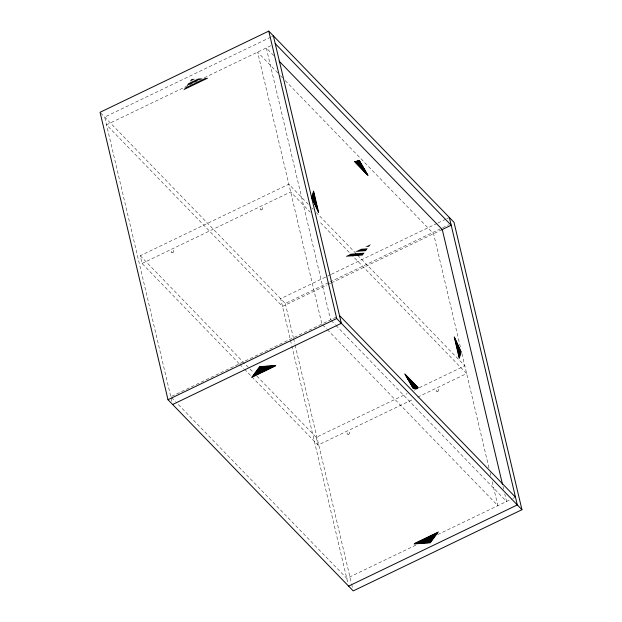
<?xml version="1.0" encoding="UTF-8"?>
<svg xmlns="http://www.w3.org/2000/svg" width="622" height="622" viewBox="0 0 622 622"><rect width="100%" height="100%" fill="white"/><g stroke="black" fill="none" stroke-linecap="round" stroke-linejoin="round"><path stroke-width="0.47" stroke-dasharray="3.11 2.33" d="M183.708 90.058L191.693 79.204M184.547 89.654L192.26 79.165M185.387 89.249L192.836 79.118M186.227 88.845L193.411 79.08M187.066 88.441L193.986 79.033M187.906 88.036L194.562 78.994M188.754 87.632L195.137 78.947M189.593 87.228L195.712 78.908M190.433 86.823L196.288 78.862M191.273 86.411L196.863 78.823M192.112 86.007L197.438 78.776M192.952 85.603L198.014 78.73M193.8 85.198L198.589 78.691M194.639 84.794L199.164 78.644M195.479 84.39L199.74 78.605M196.319 83.986L200.315 78.559M197.158 83.581L200.89 78.52M197.998 83.177L201.458 78.473M198.846 82.773L202.033 78.434M199.685 82.368L202.609 78.388M200.525 81.964L203.184 78.349M201.365 81.56L203.759 78.302M202.204 81.155L204.335 78.263M203.044 80.751L204.91 78.216M203.892 80.347L205.485 78.17M204.731 79.943L206.061 78.131M205.571 79.53L206.636 78.084M206.411 79.126L207.212 78.045M207.25 78.722L207.787 77.999M346.267 256.567L346.804 255.844M346.843 256.528L347.644 255.44M347.418 256.482L348.483 255.036M347.993 256.443L349.323 254.631M348.569 256.396L350.163 254.227M349.144 256.357L351.01 253.823M349.719 256.311L351.85 253.418M350.295 256.264L352.69 253.014M350.87 256.225L353.529 252.61M351.446 256.178L354.369 252.205M352.021 256.14L355.209 251.801M352.596 256.093L356.056 251.397M353.172 256.054L356.896 250.993M353.739 256.007L357.736 250.58M354.315 255.969L358.575 250.176M354.89 255.922L359.415 249.772M355.465 255.883L360.255 249.368M356.041 255.836L361.102 248.963M356.616 255.797L361.942 248.559M357.191 255.751L362.781 248.155M357.767 255.704L363.621 247.75M358.342 255.665L364.461 247.346M358.917 255.619L365.301 246.942M359.493 255.58L366.148 246.537M360.068 255.533L366.988 246.133M360.643 255.494L367.827 245.729M361.219 255.448L368.667 245.325M361.794 255.409L369.507 244.92M362.369 255.362L370.347 244.516M270.772 37.141L104.69 117.076L172.022 401.921M271.651 36.721L273.392 35.882M270.858 45.725L106.517 124.812L282.489 306.428L327.071 284.977M239.143 363.668L142.057 263.464L140.23 255.728L288.841 184.205L308.388 204.381M142.057 263.464L290.668 191.941L310.222 212.118M330.484 274.714L280.662 298.692L290.272 339.348M331.355 274.294L437.126 223.391M438.005 222.964L445.865 219.177M446.744 218.757L449.364 217.498M100.717 112.979L285.288 303.474L328.999 282.435M329.87 282.015L441.76 228.165M442.631 227.745L448.75 224.799M327.942 284.557L330.562 283.29M331.44 282.87L442.265 229.534M171.68 396.346L336.891 316.831M256.87 376.108L316.201 437.344L407.115 393.586M414.104 390.219L418.474 388.12M419.352 387.7L464.805 365.822L316.481 212.732M251.957 376.885L318.029 445.08L412.44 399.643M417.681 397.116L466.64 373.558L318.985 221.168M415.83 545.144L346.773 578.382L176.197 402.333M437.686 534.632L511.984 498.875M512.862 498.447L515.482 497.188M273.711 55.568L266.294 47.917L330.577 319.871M277.84 72.968L257.609 52.093L321.901 324.046M280.53 75.752L282.559 77.843M285.249 80.627L433.581 233.716L460.591 347.97M311.762 207.865L313.107 209.256M331.254 320.563L335.297 324.738M335.973 325.438L506.549 501.487L504.761 493.93M322.569 324.746L326.62 328.921M327.289 329.613L497.864 505.663L491.839 480.168M140.23 255.728L253.496 372.625M239.82 364.36L243.863 368.535M244.539 369.235L251.28 376.193M171.478 397.458L175.528 401.633M502.98 486.381L503.649 489.211M461.928 353.638L489.164 468.84M490.05 472.619L490.727 475.449M285.288 303.474L293.335 337.505M293.561 338.454L294.898 344.129M295.123 345.07L351.446 583.335M351.671 584.283L352.565 588.062M316.201 437.344L318.029 445.08M290.49 340.296L291.609 345.023M291.835 345.964L347.993 583.545M348.304 434.405A1.431 1.065 -44.1 0 0 349.502 432.321A1.431 1.065 -44.1 0 0 347.309 432.826A1.431 1.065 -44.1 0 0 348.304 434.405M437.375 391.541A1.431 1.065 -44.1 0 0 438.572 389.458A1.431 1.065 -44.1 0 0 436.38 389.963A1.431 1.065 -44.1 0 0 437.375 391.541M261.403 209.925A1.431 1.065 -44.1 0 0 262.601 207.841A1.431 1.065 -44.1 0 0 260.408 208.339A1.431 1.065 -44.1 0 0 261.403 209.925M172.333 252.789A1.431 1.065 -44.1 0 0 173.538 250.705A1.431 1.065 -44.1 0 0 171.345 251.21A1.431 1.065 -44.1 0 0 172.333 252.789"/><path stroke-width="0.93" d="M311.669 197.547L313.643 191.086M311.91 198.084L313.815 191.833M312.151 198.612L313.993 192.587M312.399 199.149L314.172 193.333M312.641 199.685L314.351 194.08M312.882 200.222L314.53 194.834M313.123 200.75L314.701 195.58M313.371 201.287L314.88 196.334M313.612 201.823L315.059 197.081M313.853 202.352L315.237 197.827M314.094 202.889L315.416 198.581M314.343 203.425L315.587 199.328M314.584 203.954L315.766 200.082M314.825 204.49L315.945 200.828M315.066 205.027L316.124 201.575M315.315 205.555L316.295 202.329M315.556 206.092L316.474 203.075M315.797 206.628L316.652 203.829M316.038 207.165L316.831 204.576M316.287 207.694L317.01 205.322M316.528 208.23L317.181 206.076M316.769 208.767L317.36 206.823M317.01 209.295L317.539 207.577M317.259 209.832L317.718 208.323M317.5 210.368L317.896 209.07M317.741 210.897L318.067 209.824M317.982 211.433L318.246 210.57M318.231 211.97L318.425 211.325M318.472 212.499L318.604 212.071M454.239 337.334L454.371 336.899M454.418 338.08L454.612 337.435M454.596 338.834L454.861 337.971M454.775 339.581L455.102 338.508M454.946 340.327L455.343 339.037M455.125 341.081L455.584 339.573M455.304 341.828L455.833 340.11M455.483 342.582L456.074 340.638M455.662 343.328L456.315 341.175M455.833 344.075L456.556 341.711M456.012 344.829L456.805 342.24M456.19 345.575L457.046 342.776M456.369 346.33L457.287 343.313M456.548 347.076L457.528 343.842M456.719 347.822L457.776 344.378M456.898 348.577L458.017 344.915M457.077 349.323L458.258 345.443M457.256 350.077L458.5 345.98M457.427 350.824L458.748 346.516M457.605 351.57L458.989 347.053M457.784 352.324L459.23 347.581M457.963 353.071L459.471 348.118M458.142 353.825L459.72 348.654M458.313 354.571L459.961 349.183M458.492 355.317L460.202 349.719M458.671 356.072L460.443 350.256M458.849 356.818L460.692 350.785M459.028 357.572L460.933 351.321M459.199 358.319L461.174 351.858M251.653 377.484L259.631 366.638M252.493 377.08L260.206 366.591M253.333 376.675L260.781 366.552M254.173 376.271L261.357 366.506M255.012 375.867L261.932 366.467M255.852 375.463L262.507 366.42M256.699 375.058L263.083 366.381M257.539 374.654L263.658 366.335M258.379 374.25L264.233 366.296M259.218 373.845L264.809 366.249M260.058 373.441L265.384 366.202M260.898 373.037L265.959 366.164M261.745 372.632L266.535 366.117M262.585 372.228L267.11 366.078M263.425 371.824L267.685 366.031M264.264 371.42L268.261 365.993M265.104 371.007L268.828 365.946M265.944 370.603L269.404 365.907M266.791 370.199L269.979 365.86M267.631 369.795L270.554 365.822M268.471 369.39L271.13 365.775M269.31 368.986L271.705 365.736M270.15 368.582L272.28 365.689M270.99 368.177L272.856 365.643M271.837 367.773L273.431 365.604M272.677 367.369L274.007 365.557M273.517 366.964L274.582 365.518M274.356 366.56L275.157 365.472M275.196 366.156L275.733 365.433M414.213 544.001L414.75 543.278M414.788 543.955L415.589 542.874M415.364 543.916L416.429 542.47M415.939 543.869L417.269 542.057M416.515 543.83L418.108 541.653M417.09 543.784L418.956 541.249M417.665 543.737L419.796 540.845M418.241 543.698L420.635 540.44M418.816 543.651L421.475 540.036M419.391 543.612L422.315 539.632M419.967 543.566L423.154 539.227M420.542 543.527L424.002 538.823M421.11 543.48L424.842 538.419M421.685 543.441L425.681 538.014M422.26 543.395L426.521 537.61M422.836 543.356L427.361 537.206M423.411 543.309L428.2 536.802M423.986 543.27L429.048 536.397M424.562 543.224L429.888 535.993M425.137 543.177L430.727 535.589M425.712 543.138L431.567 535.177M426.288 543.092L432.407 534.772M426.863 543.053L433.246 534.368M427.438 543.006L434.094 533.964M428.014 542.967L434.933 533.559M428.589 542.92L435.773 533.155M429.164 542.882L436.613 532.751M429.74 542.835L437.453 532.346M430.307 542.796L438.292 531.942M268.766 31.1L100.056 112.294L168.002 399.721L353.234 590.9L521.944 509.706L453.998 222.279L268.766 31.1L336.712 318.526L521.944 509.706M441.581 229.868L451.191 225.234L275.227 43.618M168.002 399.721L336.712 318.526M172.636 404.502L341.338 323.308L273.392 35.882M348.608 586.118L517.31 504.924L449.364 217.498M279.107 61.135L442.265 229.534L502.529 484.491M339.511 315.572L515.482 497.188M359.508 160.834L368.061 175.521M359.345 160.865L367.61 175.054M359.182 160.888L367.167 174.595M359.018 160.911L366.716 174.129M358.855 160.942L366.265 173.662M358.692 160.966L365.822 173.204M358.529 160.997L365.371 172.737M358.365 161.02L364.92 172.278M358.202 161.051L364.476 171.812M358.039 161.075L364.025 171.353M357.875 161.098L363.575 170.887M357.712 161.129L363.131 170.428M357.549 161.152L362.68 169.962M357.386 161.184L362.229 169.503M357.222 161.207L361.786 169.036M357.059 161.23L361.335 168.578M356.896 161.261L360.884 168.111M356.733 161.285L360.433 167.645M356.569 161.316L359.99 167.186M356.406 161.339L359.539 166.719M356.243 161.362L359.088 166.261M356.079 161.393L358.645 165.794M355.916 161.417L358.194 165.335M355.753 161.448L357.743 164.869M355.59 161.471L357.3 164.41M355.426 161.495L356.849 163.944M355.263 161.526L356.398 163.485M355.1 161.549L355.955 163.018M354.937 161.58L355.504 162.56M354.773 161.603L355.053 162.093M417.79 387.312L418.07 387.801M417.339 386.845L417.906 387.825M416.888 386.386L417.743 387.856M416.445 385.92L417.58 387.879M415.994 385.461L417.416 387.903M415.543 384.995L417.253 387.934M415.099 384.536L417.09 387.957M414.649 384.069L416.927 387.988M414.198 383.611L416.763 388.011M413.754 383.144L416.6 388.035M413.303 382.678L416.437 388.066M412.852 382.219L416.273 388.089M412.409 381.752L416.11 388.12M411.958 381.294L415.947 388.144M411.507 380.827L415.784 388.167M411.064 380.369L415.62 388.198M410.613 379.902L415.457 388.221M410.162 379.443L415.294 388.252M409.711 378.977L415.131 388.276M409.268 378.518L414.967 388.307M408.817 378.052L414.804 388.33M408.366 377.593L414.641 388.353M407.923 377.126L414.477 388.385M407.472 376.66L414.314 388.408M407.021 376.201L414.151 388.439M406.578 375.735L413.988 388.462M406.127 375.276L413.824 388.486M405.676 374.809L413.661 388.517M405.233 374.351L413.498 388.54M404.782 373.884L413.335 388.571"/></g></svg>
